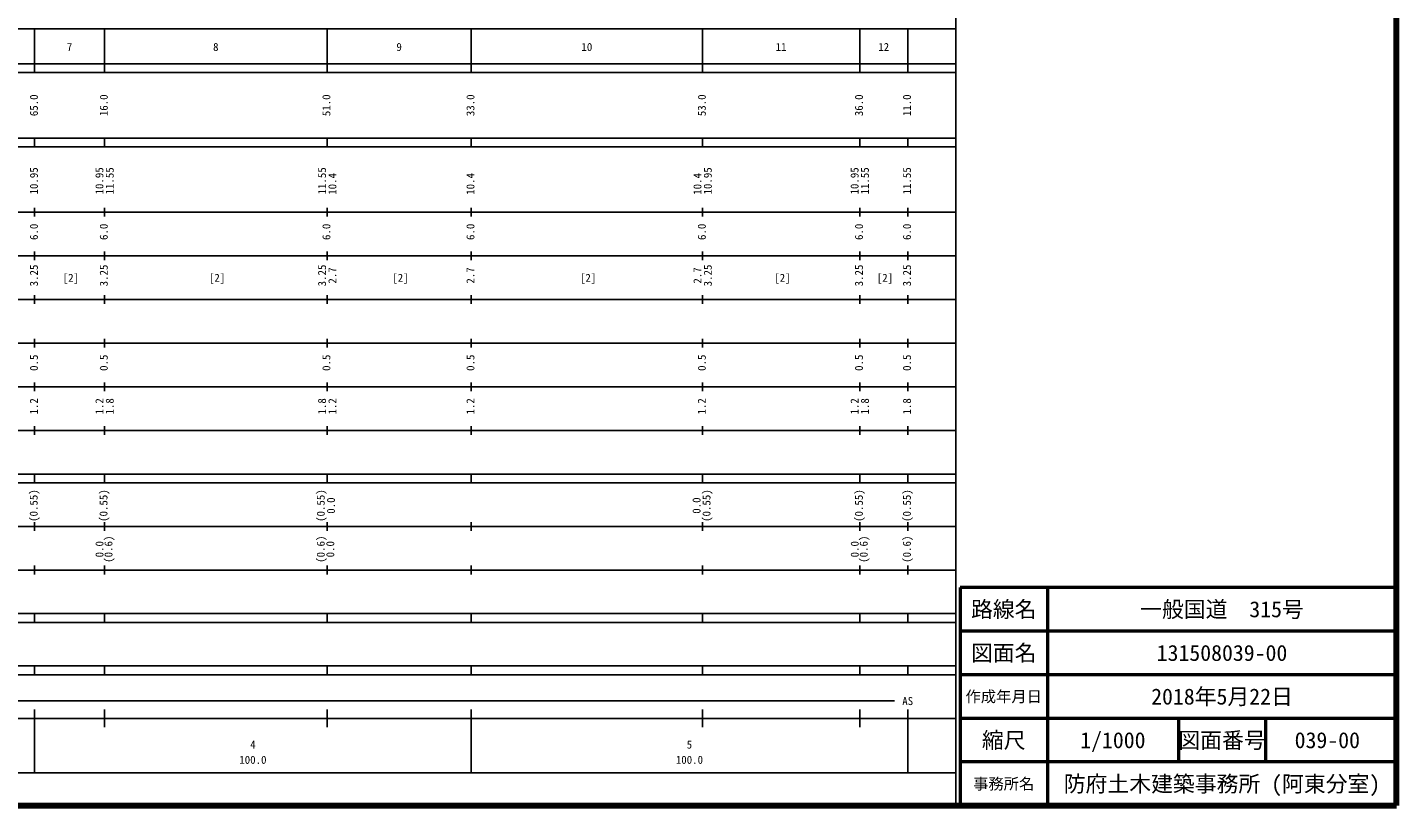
# Model space of a CAD drawing. Units: millimetres on the paper, enlarged 1000 times. Extents: x 40000 to 680000, y 20000 to 380000.
# Drawn here: x 366339 to 680000, y 20000 to 198357 of the extents above; entities that cross this region are included whole.
import ezdxf
from ezdxf.enums import TextEntityAlignment as Align

# ---------------------------------------------------------------- set-up
doc = ezdxf.new("R2010")
doc.units = ezdxf.units.MM
doc.header["$LTSCALE"] = 1000
for name, color, linetype, lineweight in [('M-TTL', 2, 'Continuous', 140), ('M-TTL-BAND', 7, 'Continuous', 25), ('M-TTL-FRAM', 2, 'Continuous', 50), ('M-TTL-LINE', 7, 'Continuous', 50)]:
    doc.layers.add(name, color=color, linetype=linetype, lineweight=lineweight)
doc.layers.add('M-TTL-TXT', color=7, linetype='Continuous')
doc.styles.add('ＭＳ ゴシック', font='')
doc.styles.get('ＭＳ ゴシック').set_extended_font_data('MS Gothic')

msp = doc.modelspace()

# ---------------------------------------------------------------- linework, layer by layer
at = {"layer": 'M-TTL'}
for p, q in [((680000, 20000), (680000, 380000)), ((40000, 20000), (680000, 20000))]:
    msp.add_line(p, q, dxfattribs=at)
at = {"layer": 'M-TTL-BAND'}
for p, q in [((579000, 20000), (579000, 370000)), ((68000, 198000), (579000, 198000)), ((368000, 188000), (368000, 198000)), ((384000, 188000), (384000, 198000)), ((435000, 188000), (435000, 198000)), ((468000, 188000), (468000, 198000)), ((521000, 188000), (521000, 198000)), ((557000, 188000), (557000, 198000)), ((568000, 188000), (568000, 198000)), ((40000, 190000), (579000, 190000)), ((40000, 188000), (579000, 188000)), ((40000, 173000), (579000, 173000)), ((368000, 171000), (368000, 173000)), ((384000, 171000), (384000, 173000)), ((435000, 171000), (435000, 173000)), ((468000, 171000), (468000, 173000)), ((521000, 171000), (521000, 173000)), ((557000, 171000), (557000, 173000)), ((568000, 171000), (568000, 173000)), ((40000, 171000), (579000, 171000)), ((368000, 155000), (368000, 157000)), ((384000, 155000), (384000, 157000)), ((435000, 155000), (435000, 157000)), ((468000, 155000), (468000, 157000)), ((521000, 155000), (521000, 157000)), ((557000, 155000), (557000, 157000)), ((568000, 155000), (568000, 157000)), ((40000, 156000), (579000, 156000)), ((46000, 146000), (579000, 146000)), ((368000, 145000), (368000, 147000)), ((384000, 145000), (384000, 147000)), ((435000, 145000), (435000, 147000)), ((468000, 145000), (468000, 147000)), ((521000, 145000), (521000, 147000)), ((557000, 145000), (557000, 147000)), ((568000, 145000), (568000, 147000)), ((52000, 136000), (579000, 136000)), ((368000, 135000), (368000, 137000)), ((384000, 135000), (384000, 137000)), ((435000, 135000), (435000, 137000)), ((468000, 135000), (468000, 137000)), ((521000, 135000), (521000, 137000)), ((557000, 135000), (557000, 137000)), ((568000, 135000), (568000, 137000)), ((46000, 126000), (579000, 126000)), ((368000, 125000), (368000, 127000)), ((384000, 125000), (384000, 127000)), ((435000, 125000), (435000, 127000)), ((468000, 125000), (468000, 127000)), ((521000, 125000), (521000, 127000)), ((557000, 125000), (557000, 127000)), ((568000, 125000), (568000, 127000)), ((368000, 115000), (368000, 117000)), ((384000, 115000), (384000, 117000)), ((435000, 115000), (435000, 117000)), ((468000, 115000), (468000, 117000)), ((521000, 115000), (521000, 117000)), ((557000, 115000), (557000, 117000)), ((568000, 115000), (568000, 117000)), ((52000, 116000), (579000, 116000)), ((368000, 105000), (368000, 107000)), ((384000, 105000), (384000, 107000)), ((435000, 105000), (435000, 107000)), ((468000, 105000), (468000, 107000)), ((521000, 105000), (521000, 107000)), ((557000, 105000), (557000, 107000)), ((568000, 105000), (568000, 107000)), ((46000, 106000), (579000, 106000)), ((40000, 96000), (579000, 96000)), ((368000, 94000), (368000, 96000)), ((384000, 94000), (384000, 96000)), ((435000, 94000), (435000, 96000)), ((468000, 94000), (468000, 96000)), ((521000, 94000), (521000, 96000)), ((557000, 94000), (557000, 96000)), ((568000, 94000), (568000, 96000)), ((40000, 94000), (579000, 94000)), ((368000, 83000), (368000, 85000)), ((384000, 83000), (384000, 85000)), ((435000, 83000), (435000, 85000)), ((468000, 83000), (468000, 85000)), ((521000, 83000), (521000, 85000)), ((557000, 83000), (557000, 85000)), ((568000, 83000), (568000, 85000)), ((49000, 84000), (579000, 84000)), ((40000, 74000), (579000, 74000)), ((368000, 73000), (368000, 75000)), ((384000, 73000), (384000, 75000)), ((435000, 73000), (435000, 75000)), ((468000, 73000), (468000, 75000)), ((521000, 73000), (521000, 75000)), ((557000, 73000), (557000, 75000)), ((568000, 73000), (568000, 75000)), ((40000, 64000), (579000, 64000)), ((368000, 62000), (368000, 64000)), ((384000, 62000), (384000, 64000)), ((435000, 62000), (435000, 64000)), ((468000, 62000), (468000, 64000)), ((521000, 62000), (521000, 64000)), ((557000, 62000), (557000, 64000)), ((568000, 62000), (568000, 64000)), ((40000, 62000), (579000, 62000)), ((40000, 52000), (579000, 52000)), ((368000, 50000), (368000, 52000)), ((384000, 50000), (384000, 52000)), ((435000, 50000), (435000, 52000)), ((468000, 50000), (468000, 52000)), ((521000, 50000), (521000, 52000)), ((557000, 50000), (557000, 52000)), ((568000, 50000), (568000, 52000)), ((40000, 50000), (579000, 50000)), ((71000, 44000), (565000, 44000)), ((368000, 27500), (368000, 42000)), ((384000, 38000), (384000, 42000)), ((435000, 38000), (435000, 42000)), ((468000, 27500), (468000, 42000)), ((521000, 38000), (521000, 42000)), ((557000, 38000), (557000, 42000)), ((568000, 27500), (568000, 42000)), ((40000, 40000), (579000, 40000)), ((68000, 27500), (579000, 27500))]:
    msp.add_line(p, q, dxfattribs=at)
at = {"layer": 'M-TTL-FRAM'}
for p, q in [((680000, 70000), (580000, 70000)), ((580000, 70000), (580000, 20000))]:
    msp.add_line(p, q, dxfattribs=at)
at = {"layer": 'M-TTL-LINE'}
for p, q in [((600000, 70000), (600000, 20000)), ((680000, 60000), (580000, 60000)), ((680000, 50000), (580000, 50000)), ((680000, 40000), (580000, 40000)), ((630000, 40000), (630000, 30000)), ((650000, 40000), (650000, 30000)), ((680000, 30000), (580000, 30000))]:
    msp.add_line(p, q, dxfattribs=at)

# ---------------------------------------------------------------- texts
at = {"layer": 'M-TTL-BAND', "style": 'ＭＳ ゴシック'}
for s, p in [('7', (376000, 192405)), ('8', (409500, 192405)), ('9', (451500, 192405)), ('10', (494500, 192405)), ('11', (539000, 192405)), ('12', (562500, 192405)), ('[2]', (376294, 139500)), ('[2]', (409794, 139500)), ('[2]', (451794, 139500)), ('[2]', (494794, 139500)), ('[2]', (539294, 139500)), ('[2]', (562794, 139500)), ('AS', (568000, 42500)), ('4', (418000, 32523)), ('5', (518000, 32523)), ('100.0', (418000, 29033)), ('100.0', (518000, 29033))]:
    msp.add_text(s, height=1833, dxfattribs=at).set_placement(p, align=Align.BOTTOM_CENTER)
for s, p in [('65.0', (369294, 180500)), ('16.0', (385294, 180500)), ('51.0', (436294, 180500)), ('33.0', (469294, 180500)), ('53.0', (522294, 180500)), ('36.0', (558294, 180500)), ('11.0', (569294, 180500)), ('10.95', (369294, 163174)), ('10.95', (384294, 163174)), ('11.55', (386664, 163174)), ('11.55', (435294, 163174)), ('10.4', (437664, 162483)), ('10.4', (469294, 162483)), ('10.4', (521294, 162483)), ('10.95', (523664, 163174)), ('10.95', (557294, 163174)), ('11.55', (559664, 163174)), ('11.55', (569294, 163174)), ('6.0', (369294, 151500)), ('6.0', (385294, 151500)), ('6.0', (436294, 151500)), ('6.0', (469294, 151500)), ('6.0', (522294, 151500)), ('6.0', (558294, 151500)), ('6.0', (569294, 151500)), ('3.25', (369294, 141500)), ('3.25', (385294, 141500)), ('3.25', (435294, 141500)), ('2.7', (437664, 141500)), ('2.7', (469294, 141500)), ('2.7', (521294, 141500)), ('3.25', (523664, 141500)), ('3.25', (558294, 141500)), ('3.25', (569294, 141500)), ('0.5', (369294, 121500)), ('0.5', (385294, 121500)), ('0.5', (436294, 121500)), ('0.5', (469294, 121500)), ('0.5', (522294, 121500)), ('0.5', (558294, 121500)), ('0.5', (569294, 121500)), ('1.2', (369294, 111500)), ('1.2', (384294, 111500)), ('1.8', (386664, 111500)), ('1.8', (435294, 111500)), ('1.2', (437664, 111500)), ('1.2', (469294, 111500)), ('1.2', (522294, 111500)), ('1.2', (557294, 111500)), ('1.8', (559664, 111500)), ('1.8', (569294, 111500)), ('(0.55)', (369235, 88764)), ('(0.55)', (385235, 88764)), ('(0.55)', (435000, 88764)), ('(0.55)', (523370, 88764)), ('(0.55)', (558272, 88764)), ('(0.55)', (569272, 88764)), ('0.0', (437344, 88764)), ('0.0', (521091, 88764)), ('0.0', (384308, 78764)), ('(0.6)', (386370, 78764)), ('(0.6)', (435000, 78764)), ('0.0', (437179, 78764)), ('0.0', (557323, 78764)), ('(0.6)', (559370, 78764)), ('(0.6)', (569272, 78764))]:
    msp.add_text(s, height=1833, rotation=90, dxfattribs=at).set_placement(p, align=Align.BOTTOM_CENTER)
at = {"layer": 'M-TTL-TXT', "style": 'ＭＳ ゴシック'}
for s, height, p in [('路線名', 3666, (590000, 65000)), ('路線名', 3666, (590000, 65000)), ('一般国道\u3000315号', 3666, (640000, 65000)), ('図面名', 3666, (590000, 55000)), ('図面名', 3666, (590000, 55000)), ('131508039-00', 3666, (640000, 55000)), ('2018年5月22日', 3666, (640000, 45000)), ('作成年月日', 2566, (590000, 45000)), ('作成年月日', 2566, (590000, 45000)), ('縮尺', 3666, (590000, 35000)), ('縮尺', 3666, (590000, 35000)), ('1/1000', 3666, (615000, 35000)), ('図面番号', 3666, (640000, 35000)), ('図面番号', 3666, (640000, 35000)), ('039-00', 3666, (664125, 35000)), ('事務所名', 2566, (590000, 25000)), ('事務所名', 2566, (590000, 25000)), ('防府土木建築事務所 (阿東分室)', 3666, (640000, 25000))]:
    msp.add_text(s, height=height, dxfattribs=at).set_placement(p, align=Align.MIDDLE_CENTER)

doc.saveas('drawing.dxf')
